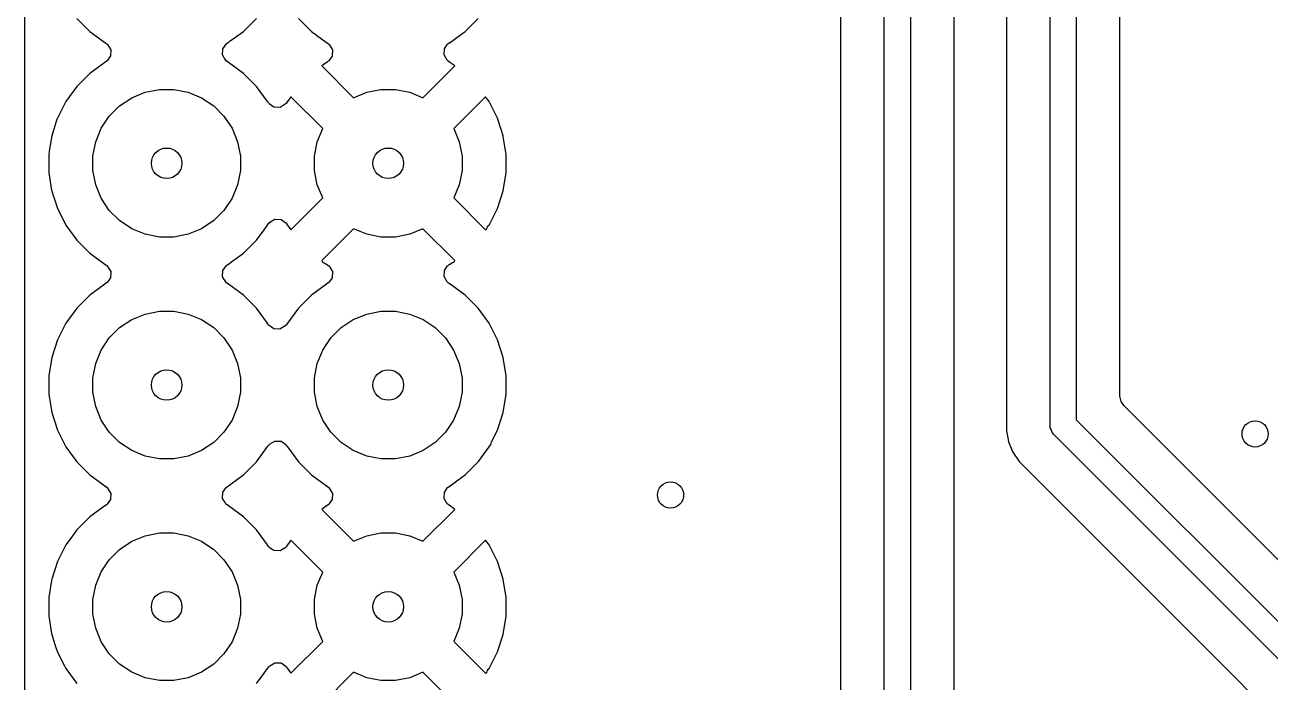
# Model space of a CAD drawing. Header units: inches. Extents: x -1.73 to 1.75, y 0.02 to 4.69.
# Drawn here: x -1.386 to -0.824, y 2.833 to 3.129 of the extents above; entities that cross this region are included whole.
import ezdxf

# ---------------------------------------------------------------- set-up
doc = ezdxf.new("R2010")
doc.units = ezdxf.units.IN
doc.header["$MEASUREMENT"] = 0
doc.layers.add('BLACK', color=250, linetype='CONTINUOUS')

msp = doc.modelspace()

# ---------------------------------------------------------------- linework, layer by layer
at = {"layer": 'BLACK', "linetype": 'CONTINUOUS'}
for p, q in [((-1.38581, 2.44965), (-1.38581, 4.67944)), ((-0.92323, 2.94882), (-0.92323, 3.3322)), ((-0.91142, 3.33465), (-0.91142, 2.95127)), ((-0.89171, 2.96186), (-0.89171, 3.33717)), ((-0.94293, 3.3216), (-0.94293, 2.9463)), ((-0.99803, 2.81102), (-0.99803, 3.2143)), ((-0.98622, 3.2143), (-0.98622, 2.81347)), ((-1.01774, 3.20387), (-1.01774, 2.81025)), ((-0.96652, 2.82407), (-0.96652, 3.20383)), ((-1.36241, 3.13229), (-1.35649, 3.12637)), ((-1.28718, 3.12641), (-1.28133, 3.13226)), ((-1.26241, 3.13229), (-1.25649, 3.12637)), ((-1.18718, 3.12641), (-1.18133, 3.13226)), ((-1.35649, 3.12637), (-1.34972, 3.12145)), ((-1.29312, 3.12208), (-1.28721, 3.12637)), ((-1.28721, 3.12638), (-1.28718, 3.12641)), ((-1.28721, 3.12637), (-1.28721, 3.12638)), ((-1.28721, 3.12637), (-1.28721, 3.12637)), ((-1.25649, 3.12637), (-1.24969, 3.12143)), ((-1.19087, 3.12372), (-1.18721, 3.12637)), ((-1.18721, 3.12638), (-1.18718, 3.12641)), ((-1.18721, 3.12637), (-1.18721, 3.12638)), ((-1.18721, 3.12637), (-1.18721, 3.12637)), ((-1.34972, 3.12145), (-1.34972, 3.12145)), ((-1.34972, 3.12145), (-1.3497, 3.12144)), ((-1.3497, 3.12144), (-1.34964, 3.1214)), ((-1.34964, 3.1214), (-1.34956, 3.12134)), ((-1.34956, 3.12134), (-1.34956, 3.12134)), ((-1.34956, 3.12134), (-1.3489, 3.12083)), ((-1.3489, 3.12083), (-1.34849, 3.12045)), ((-1.34849, 3.12045), (-1.3471, 3.11807)), ((-1.2966, 3.11579), (-1.29648, 3.11854)), ((-1.29648, 3.11854), (-1.29505, 3.12065)), ((-1.29505, 3.12065), (-1.29477, 3.12089)), ((-1.29477, 3.12089), (-1.29413, 3.12137)), ((-1.29413, 3.12137), (-1.29398, 3.12145)), ((-1.29398, 3.12145), (-1.29312, 3.12208)), ((-1.29398, 3.12145), (-1.29398, 3.12145)), ((-1.24969, 3.12143), (-1.24963, 3.1214)), ((-1.24963, 3.1214), (-1.2496, 3.12137)), ((-1.2496, 3.12137), (-1.2496, 3.12137)), ((-1.2496, 3.12137), (-1.24955, 3.12134)), ((-1.24955, 3.12134), (-1.24956, 3.12133)), ((-1.24956, 3.12133), (-1.24887, 3.12081)), ((-1.24887, 3.12081), (-1.24847, 3.12044)), ((-1.24847, 3.12044), (-1.24708, 3.11806)), ((-1.19662, 3.11578), (-1.1965, 3.11852)), ((-1.1965, 3.11852), (-1.19508, 3.12064)), ((-1.19508, 3.12064), (-1.1948, 3.12088)), ((-1.1948, 3.12088), (-1.19413, 3.12133)), ((-1.19415, 3.12135), (-1.19398, 3.12145)), ((-1.19413, 3.12133), (-1.19415, 3.12135)), ((-1.19398, 3.12145), (-1.19087, 3.12372)), ((-1.19398, 3.12145), (-1.19398, 3.12145)), ((-1.19398, 3.12145), (-1.19398, 3.12145)), ((-1.34893, 3.11296), (-1.34957, 3.11249)), ((-1.34865, 3.11321), (-1.34893, 3.11296)), ((-1.34722, 3.11532), (-1.34865, 3.11321)), ((-1.3471, 3.11807), (-1.34722, 3.11532)), ((-1.29586, 3.11453), (-1.2966, 3.11579)), ((-1.29585, 3.11445), (-1.29586, 3.11453)), ((-1.29576, 3.11436), (-1.29585, 3.11445)), ((-1.29521, 3.11341), (-1.29576, 3.11436)), ((-1.2948, 3.11303), (-1.29521, 3.11341)), ((-1.29414, 3.11257), (-1.2948, 3.11303)), ((-1.24891, 3.11295), (-1.24964, 3.11242)), ((-1.24862, 3.1132), (-1.24891, 3.11295)), ((-1.2472, 3.11531), (-1.24862, 3.1132)), ((-1.24708, 3.11806), (-1.2472, 3.11531)), ((-1.19523, 3.1134), (-1.19662, 3.11578)), ((-1.19486, 3.11305), (-1.19523, 3.1134)), ((-1.19372, 3.11225), (-1.19486, 3.11305)), ((-1.35649, 3.10748), (-1.36241, 3.10157)), ((-1.34972, 3.1124), (-1.35649, 3.10748)), ((-1.34957, 3.11249), (-1.34972, 3.1124)), ((-1.29412, 3.11254), (-1.29414, 3.11257)), ((-1.29414, 3.11252), (-1.29412, 3.11254)), ((-1.29401, 3.11242), (-1.29414, 3.11252)), ((-1.294, 3.11242), (-1.29401, 3.11242)), ((-1.29398, 3.1124), (-1.294, 3.11242)), ((-1.28721, 3.10748), (-1.29398, 3.1124)), ((-1.29398, 3.1124), (-1.29398, 3.1124)), ((-1.29398, 3.1124), (-1.29398, 3.1124)), ((-1.29398, 3.1124), (-1.29398, 3.1124)), ((-1.28129, 3.10157), (-1.28721, 3.10748)), ((-1.24971, 3.11239), (-1.25184, 3.11084)), ((-1.25184, 3.11084), (-1.25184, 3.11084)), ((-1.25184, 3.11084), (-1.2375, 3.0965)), ((-1.24964, 3.11242), (-1.24971, 3.11239)), ((-1.2062, 3.0965), (-1.19186, 3.11084)), ((-1.19343, 3.1121), (-1.19372, 3.11225)), ((-1.19321, 3.11182), (-1.19343, 3.1121)), ((-1.19186, 3.11084), (-1.19321, 3.11182)), ((-1.19186, 3.11084), (-1.19186, 3.11084)), ((-1.36241, 3.10157), (-1.36732, 3.0948)), ((-1.27637, 3.09479), (-1.28129, 3.10157)), ((-1.34308, 3.0928), (-1.33763, 3.09644)), ((-1.33763, 3.09644), (-1.33156, 3.09895)), ((-1.33156, 3.09895), (-1.32513, 3.10023)), ((-1.32513, 3.10023), (-1.31857, 3.10023)), ((-1.31857, 3.10023), (-1.31214, 3.09895)), ((-1.31214, 3.09895), (-1.30608, 3.09644)), ((-1.30608, 3.09644), (-1.30062, 3.0928)), ((-1.26576, 3.09692), (-1.26731, 3.09479)), ((-1.25142, 3.08258), (-1.26576, 3.09692)), ((-1.26576, 3.09692), (-1.26576, 3.09692)), ((-1.2375, 3.0965), (-1.23156, 3.09895)), ((-1.23156, 3.09895), (-1.22513, 3.10023)), ((-1.22513, 3.10023), (-1.21857, 3.10023)), ((-1.21857, 3.10023), (-1.21214, 3.09895)), ((-1.21214, 3.09895), (-1.2062, 3.0965)), ((-1.17794, 3.09692), (-1.19228, 3.08258)), ((-1.17639, 3.09479), (-1.17794, 3.09692)), ((-1.17794, 3.09692), (-1.17794, 3.09692)), ((-1.17794, 3.09692), (-1.17794, 3.09692)), ((-1.36732, 3.0948), (-1.37113, 3.08734)), ((-1.34772, 3.08816), (-1.34308, 3.0928)), ((-1.30062, 3.0928), (-1.29598, 3.08816)), ((-1.27636, 3.09476), (-1.27637, 3.09479)), ((-1.27628, 3.09464), (-1.27636, 3.09476)), ((-1.2758, 3.09398), (-1.27628, 3.09464)), ((-1.27556, 3.0937), (-1.2758, 3.09398)), ((-1.27345, 3.09228), (-1.27556, 3.0937)), ((-1.2707, 3.09216), (-1.27345, 3.09228)), ((-1.26832, 3.09355), (-1.2707, 3.09216)), ((-1.26794, 3.09395), (-1.26832, 3.09355)), ((-1.2674, 3.09467), (-1.26794, 3.09395)), ((-1.26739, 3.09467), (-1.2674, 3.09467)), ((-1.26731, 3.09479), (-1.26739, 3.09467)), ((-1.17259, 3.08733), (-1.17639, 3.09479)), ((-1.37163, 3.08578), (-1.37371, 3.07938)), ((-1.37119, 3.08715), (-1.37163, 3.08578)), ((-1.37163, 3.08578), (-1.37163, 3.08578)), ((-1.37114, 3.0873), (-1.37119, 3.08715)), ((-1.37113, 3.08734), (-1.37114, 3.0873)), ((-1.35136, 3.0827), (-1.34772, 3.08816)), ((-1.29598, 3.08816), (-1.29234, 3.0827)), ((-1.17108, 3.08268), (-1.17259, 3.08733)), ((-1.37371, 3.07938), (-1.37464, 3.07348)), ((-1.35387, 3.07664), (-1.35136, 3.0827)), ((-1.29234, 3.0827), (-1.28983, 3.07664)), ((-1.25387, 3.07664), (-1.25142, 3.08258)), ((-1.19228, 3.08258), (-1.18983, 3.07664)), ((-1.17001, 3.07938), (-1.17108, 3.08268)), ((-1.16995, 3.079), (-1.17001, 3.07938)), ((-1.37464, 3.07348), (-1.37502, 3.07111)), ((-1.37464, 3.07348), (-1.37464, 3.07348)), ((-1.35515, 3.07021), (-1.35387, 3.07664)), ((-1.28983, 3.07664), (-1.28855, 3.07021)), ((-1.25515, 3.07021), (-1.25387, 3.07664)), ((-1.18983, 3.07664), (-1.18855, 3.07021)), ((-1.16924, 3.07453), (-1.16995, 3.079)), ((-1.16995, 3.079), (-1.16995, 3.079)), ((-1.16995, 3.079), (-1.16995, 3.079)), ((-1.1687, 3.07111), (-1.16924, 3.07453)), ((-1.37502, 3.07111), (-1.37502, 3.06274)), ((-1.35515, 3.06365), (-1.35515, 3.07021)), ((-1.28855, 3.07021), (-1.28855, 3.06365)), ((-1.25515, 3.06365), (-1.25515, 3.07021)), ((-1.18855, 3.07021), (-1.18855, 3.06365)), ((-1.1687, 3.06275), (-1.1687, 3.07111)), ((-1.37502, 3.06274), (-1.375, 3.06262)), ((-1.375, 3.06262), (-1.37377, 3.05484)), ((-1.35387, 3.05721), (-1.35515, 3.06365)), ((-1.28855, 3.06365), (-1.28983, 3.05721)), ((-1.25387, 3.05721), (-1.25515, 3.06365)), ((-1.18855, 3.06365), (-1.18983, 3.05721)), ((-1.17001, 3.05448), (-1.1687, 3.06275)), ((-1.35136, 3.05115), (-1.35387, 3.05721)), ((-1.28983, 3.05721), (-1.29234, 3.05115)), ((-1.25142, 3.05128), (-1.25387, 3.05721)), ((-1.18983, 3.05721), (-1.19228, 3.05128)), ((-1.37377, 3.05484), (-1.37371, 3.05448)), ((-1.37371, 3.05448), (-1.37371, 3.05448)), ((-1.37371, 3.05448), (-1.37303, 3.05237)), ((-1.37303, 3.05237), (-1.37264, 3.05118)), ((-1.37264, 3.05118), (-1.37112, 3.04652)), ((-1.34772, 3.0457), (-1.35136, 3.05115)), ((-1.29234, 3.05115), (-1.29598, 3.0457)), ((-1.26576, 3.03694), (-1.25142, 3.05128)), ((-1.19228, 3.05128), (-1.17794, 3.03694)), ((-1.17259, 3.04653), (-1.17001, 3.05448)), ((-1.17001, 3.05448), (-1.17001, 3.05448)), ((-1.37112, 3.04652), (-1.36796, 3.04031)), ((-1.34308, 3.04106), (-1.34772, 3.0457)), ((-1.29598, 3.0457), (-1.30062, 3.04106)), ((-1.17639, 3.03907), (-1.17259, 3.04653)), ((-1.36796, 3.04031), (-1.36732, 3.03906)), ((-1.33763, 3.03742), (-1.34308, 3.04106)), ((-1.30062, 3.04106), (-1.30608, 3.03742)), ((-1.27635, 3.03911), (-1.27573, 3.03991)), ((-1.27573, 3.03991), (-1.27566, 3.03998)), ((-1.27566, 3.03998), (-1.27536, 3.04031)), ((-1.27536, 3.04031), (-1.27298, 3.0417)), ((-1.27298, 3.0417), (-1.27023, 3.04158)), ((-1.27023, 3.04158), (-1.26812, 3.04015)), ((-1.26812, 3.04015), (-1.26788, 3.03988)), ((-1.26788, 3.03988), (-1.26741, 3.03923)), ((-1.36732, 3.03906), (-1.36241, 3.03229)), ((-1.33156, 3.03491), (-1.33763, 3.03742)), ((-1.32513, 3.03363), (-1.33156, 3.03491)), ((-1.31214, 3.03491), (-1.31857, 3.03363)), ((-1.30608, 3.03742), (-1.31214, 3.03491)), ((-1.28129, 3.03229), (-1.27792, 3.03694)), ((-1.27792, 3.03694), (-1.27638, 3.03906)), ((-1.27792, 3.03694), (-1.27792, 3.03694)), ((-1.27792, 3.03694), (-1.27792, 3.03694)), ((-1.27638, 3.03906), (-1.27635, 3.03911)), ((-1.27638, 3.03906), (-1.27638, 3.03906)), ((-1.26741, 3.03923), (-1.26731, 3.03907)), ((-1.26731, 3.03907), (-1.26576, 3.03694)), ((-1.26576, 3.03694), (-1.26576, 3.03694)), ((-1.2375, 3.03736), (-1.25184, 3.02302)), ((-1.23156, 3.03491), (-1.2375, 3.03736)), ((-1.22513, 3.03363), (-1.23156, 3.03491)), ((-1.21214, 3.03491), (-1.21857, 3.03363)), ((-1.2062, 3.03736), (-1.21214, 3.03491)), ((-1.19186, 3.02302), (-1.2062, 3.03736)), ((-1.17794, 3.03694), (-1.17741, 3.03716)), ((-1.17794, 3.03694), (-1.17794, 3.03694)), ((-1.17794, 3.03694), (-1.17794, 3.03694)), ((-1.17794, 3.03694), (-1.17794, 3.03694)), ((-1.17741, 3.03716), (-1.17717, 3.03799)), ((-1.17717, 3.03799), (-1.17701, 3.03822)), ((-1.17701, 3.03822), (-1.1764, 3.03906)), ((-1.1764, 3.03906), (-1.17639, 3.03907)), ((-1.36241, 3.03229), (-1.35649, 3.02637)), ((-1.31857, 3.03363), (-1.32513, 3.03363)), ((-1.28718, 3.02641), (-1.28133, 3.03226)), ((-1.28133, 3.03226), (-1.2813, 3.03229)), ((-1.2813, 3.03229), (-1.28129, 3.03229)), ((-1.21857, 3.03363), (-1.22513, 3.03363)), ((-1.35649, 3.02637), (-1.34972, 3.02145)), ((-1.29398, 3.02145), (-1.29183, 3.02302)), ((-1.29183, 3.02302), (-1.29094, 3.02367)), ((-1.29183, 3.02302), (-1.29183, 3.02302)), ((-1.29094, 3.02367), (-1.28721, 3.02637)), ((-1.28721, 3.02638), (-1.28718, 3.02641)), ((-1.28721, 3.02637), (-1.28721, 3.02638)), ((-1.28721, 3.02637), (-1.28721, 3.02637)), ((-1.28721, 3.02637), (-1.28721, 3.02637)), ((-1.28721, 3.02637), (-1.28721, 3.02637)), ((-1.25184, 3.02302), (-1.25184, 3.02302)), ((-1.25184, 3.02302), (-1.25184, 3.02302)), ((-1.25184, 3.02302), (-1.25152, 3.0224)), ((-1.19209, 3.02246), (-1.19186, 3.02302)), ((-1.34972, 3.02145), (-1.34972, 3.02145)), ((-1.34972, 3.02145), (-1.3497, 3.02144)), ((-1.3497, 3.02144), (-1.34964, 3.0214)), ((-1.34964, 3.0214), (-1.34956, 3.02134)), ((-1.34956, 3.02134), (-1.34956, 3.02134)), ((-1.34956, 3.02134), (-1.3489, 3.02083)), ((-1.3489, 3.02083), (-1.34849, 3.02045)), ((-1.34849, 3.02045), (-1.3471, 3.01807)), ((-1.3471, 3.01807), (-1.34722, 3.01532)), ((-1.2966, 3.01579), (-1.29648, 3.01853)), ((-1.29648, 3.01853), (-1.29505, 3.02065)), ((-1.29505, 3.02065), (-1.29477, 3.02089)), ((-1.29477, 3.02089), (-1.29413, 3.02137)), ((-1.29413, 3.02137), (-1.29398, 3.02145)), ((-1.29398, 3.02145), (-1.29398, 3.02145)), ((-1.25152, 3.0224), (-1.24998, 3.02161)), ((-1.24998, 3.02161), (-1.24884, 3.02081)), ((-1.24884, 3.02081), (-1.24847, 3.02046)), ((-1.24847, 3.02046), (-1.24708, 3.01808)), ((-1.24708, 3.01808), (-1.2472, 3.01533)), ((-1.19662, 3.0158), (-1.1965, 3.01855)), ((-1.1965, 3.01855), (-1.19508, 3.02066)), ((-1.19508, 3.02066), (-1.1948, 3.0209)), ((-1.1948, 3.0209), (-1.19415, 3.02137)), ((-1.19415, 3.02137), (-1.19399, 3.02147)), ((-1.19399, 3.02147), (-1.19314, 3.02209)), ((-1.19399, 3.02147), (-1.19399, 3.02147)), ((-1.19314, 3.02209), (-1.19209, 3.02246)), ((-1.34972, 3.0124), (-1.35649, 3.00748)), ((-1.34957, 3.01249), (-1.34972, 3.0124)), ((-1.34893, 3.01296), (-1.34957, 3.01249)), ((-1.34865, 3.01321), (-1.34893, 3.01296)), ((-1.34722, 3.01532), (-1.34865, 3.01321)), ((-1.29586, 3.01453), (-1.2966, 3.01579)), ((-1.29585, 3.01446), (-1.29586, 3.01453)), ((-1.29577, 3.01436), (-1.29585, 3.01446)), ((-1.29521, 3.01341), (-1.29577, 3.01436)), ((-1.2948, 3.01303), (-1.29521, 3.01341)), ((-1.29414, 3.01257), (-1.2948, 3.01303)), ((-1.29412, 3.01254), (-1.29414, 3.01257)), ((-1.29414, 3.01252), (-1.29412, 3.01254)), ((-1.29401, 3.01242), (-1.29414, 3.01252)), ((-1.29398, 3.0124), (-1.29401, 3.01242)), ((-1.29401, 3.01242), (-1.29401, 3.01242)), ((-1.28721, 3.00748), (-1.29398, 3.0124)), ((-1.24972, 3.0124), (-1.25649, 3.00748)), ((-1.24955, 3.0125), (-1.24972, 3.0124)), ((-1.2489, 3.01298), (-1.24957, 3.01253)), ((-1.24957, 3.01253), (-1.24955, 3.0125)), ((-1.24862, 3.01322), (-1.2489, 3.01298)), ((-1.2472, 3.01533), (-1.24862, 3.01322)), ((-1.19523, 3.01342), (-1.19662, 3.0158)), ((-1.19483, 3.01305), (-1.19523, 3.01342)), ((-1.19403, 3.01243), (-1.19483, 3.01305)), ((-1.19398, 3.0124), (-1.19403, 3.01243)), ((-1.18721, 3.00748), (-1.19398, 3.0124)), ((-1.19398, 3.0124), (-1.19398, 3.0124)), ((-1.35649, 3.00748), (-1.36241, 3.00157)), ((-1.28129, 3.00157), (-1.28721, 3.00748)), ((-1.28721, 3.00748), (-1.28721, 3.00748)), ((-1.25649, 3.00748), (-1.26241, 3.00157)), ((-1.18129, 3.00157), (-1.18721, 3.00748)), ((-1.18721, 3.00748), (-1.18721, 3.00748)), ((-1.36241, 3.00157), (-1.36732, 2.9948)), ((-1.27638, 2.9948), (-1.28129, 3.00157)), ((-1.26241, 3.00157), (-1.26732, 2.9948)), ((-1.26241, 3.00157), (-1.26241, 3.00157)), ((-1.17638, 2.9948), (-1.18129, 3.00157)), ((-1.36732, 2.9948), (-1.37112, 2.98734)), ((-1.34308, 2.9928), (-1.33763, 2.99644)), ((-1.33763, 2.99644), (-1.33156, 2.99895)), ((-1.33156, 2.99895), (-1.32513, 3.00023)), ((-1.32513, 3.00023), (-1.31857, 3.00023)), ((-1.31857, 3.00023), (-1.31214, 2.99895)), ((-1.31214, 2.99895), (-1.30608, 2.99644)), ((-1.30608, 2.99644), (-1.30062, 2.9928)), ((-1.27629, 2.99465), (-1.27638, 2.9948)), ((-1.27638, 2.9948), (-1.27638, 2.9948)), ((-1.27638, 2.9948), (-1.27638, 2.9948)), ((-1.26734, 2.99478), (-1.26738, 2.99472)), ((-1.26733, 2.9948), (-1.26734, 2.99478)), ((-1.26732, 2.9948), (-1.26733, 2.9948)), ((-1.26732, 2.9948), (-1.26732, 2.9948)), ((-1.24308, 2.9928), (-1.23763, 2.99644)), ((-1.23763, 2.99644), (-1.23156, 2.99895)), ((-1.23156, 2.99895), (-1.22513, 3.00023)), ((-1.22513, 3.00023), (-1.21857, 3.00023)), ((-1.21857, 3.00023), (-1.21214, 2.99895)), ((-1.21214, 2.99895), (-1.20608, 2.99644)), ((-1.20608, 2.99644), (-1.20062, 2.9928)), ((-1.17637, 2.99478), (-1.17638, 2.9948)), ((-1.17258, 2.98734), (-1.17637, 2.99478)), ((-1.34772, 2.98816), (-1.34308, 2.9928)), ((-1.30062, 2.9928), (-1.29598, 2.98816)), ((-1.27582, 2.99401), (-1.27629, 2.99465)), ((-1.27557, 2.99373), (-1.27582, 2.99401)), ((-1.27346, 2.9923), (-1.27557, 2.99373)), ((-1.27071, 2.99218), (-1.27346, 2.9923)), ((-1.26833, 2.99357), (-1.27071, 2.99218)), ((-1.26795, 2.99397), (-1.26833, 2.99357)), ((-1.26744, 2.99464), (-1.26795, 2.99397)), ((-1.26738, 2.99472), (-1.26744, 2.99464)), ((-1.26744, 2.99464), (-1.26744, 2.99464)), ((-1.24772, 2.98816), (-1.24308, 2.9928)), ((-1.20062, 2.9928), (-1.19598, 2.98816)), ((-1.37112, 2.98734), (-1.37371, 2.97938)), ((-1.35136, 2.9827), (-1.34772, 2.98816)), ((-1.29598, 2.98816), (-1.29234, 2.9827)), ((-1.25136, 2.9827), (-1.24772, 2.98816)), ((-1.19598, 2.98816), (-1.19234, 2.9827)), ((-1.16999, 2.97938), (-1.17258, 2.98734)), ((-1.37371, 2.97938), (-1.37502, 2.97111)), ((-1.35387, 2.97664), (-1.35136, 2.9827)), ((-1.29234, 2.9827), (-1.28983, 2.97664)), ((-1.25387, 2.97664), (-1.25136, 2.9827)), ((-1.19234, 2.9827), (-1.18983, 2.97664)), ((-1.16868, 2.97111), (-1.16999, 2.97938)), ((-1.35515, 2.97021), (-1.35387, 2.97664)), ((-1.28983, 2.97664), (-1.28855, 2.97021)), ((-1.25515, 2.97021), (-1.25387, 2.97664)), ((-1.18983, 2.97664), (-1.18855, 2.97021)), ((-1.37502, 2.97111), (-1.37502, 2.96274)), ((-1.35515, 2.96365), (-1.35515, 2.97021)), ((-1.28855, 2.97021), (-1.28855, 2.96365)), ((-1.25515, 2.96365), (-1.25515, 2.97021)), ((-1.18855, 2.97021), (-1.18855, 2.96365)), ((-1.16868, 2.96274), (-1.16868, 2.97111)), ((-1.37502, 2.96274), (-1.37371, 2.95448)), ((-1.35387, 2.95721), (-1.35515, 2.96365)), ((-1.28855, 2.96365), (-1.28983, 2.95721)), ((-1.25387, 2.95721), (-1.25515, 2.96365)), ((-1.18855, 2.96365), (-1.18983, 2.95721)), ((-1.16999, 2.95448), (-1.16868, 2.96274)), ((-0.89112, 2.95952), (-0.89171, 2.96186)), ((-1.35136, 2.95115), (-1.35387, 2.95721)), ((-1.28983, 2.95721), (-1.29234, 2.95115)), ((-1.25136, 2.95115), (-1.25387, 2.95721)), ((-1.18983, 2.95721), (-1.19234, 2.95115)), ((-0.89062, 2.95861), (-0.89112, 2.95952)), ((-0.88979, 2.9575), (-0.89062, 2.95861)), ((-0.81107, 2.87879), (-0.88979, 2.9575)), ((-1.37371, 2.95448), (-1.37112, 2.94652)), ((-1.34772, 2.9457), (-1.35136, 2.95115)), ((-1.29234, 2.95115), (-1.29598, 2.9457)), ((-1.24772, 2.9457), (-1.25136, 2.95115)), ((-1.19234, 2.95115), (-1.19598, 2.9457)), ((-1.17258, 2.94652), (-1.16999, 2.95448)), ((-0.91142, 2.95127), (-0.74165, 2.7815)), ((-1.37112, 2.94652), (-1.3675, 2.93941)), ((-1.34308, 2.94106), (-1.34772, 2.9457)), ((-1.29598, 2.9457), (-1.30062, 2.94106)), ((-1.24308, 2.94106), (-1.24772, 2.9457)), ((-1.19598, 2.9457), (-1.20062, 2.94106)), ((-1.17525, 2.94128), (-1.17258, 2.94652)), ((-0.94293, 2.9463), (-0.94215, 2.94237)), ((-0.92311, 2.94767), (-0.92323, 2.94882)), ((-0.92278, 2.94686), (-0.92311, 2.94767)), ((-0.92223, 2.94554), (-0.92278, 2.94686)), ((-0.9215, 2.94464), (-0.92223, 2.94554)), ((-0.74827, 2.77141), (-0.9215, 2.94464)), ((-1.3675, 2.93941), (-1.36732, 2.93906)), ((-1.36732, 2.93906), (-1.36241, 2.93229)), ((-1.33763, 2.93742), (-1.34308, 2.94106)), ((-1.30062, 2.94106), (-1.30608, 2.93742)), ((-1.28129, 2.93229), (-1.2766, 2.93875)), ((-1.2766, 2.93875), (-1.27615, 2.93937)), ((-1.2766, 2.93875), (-1.2766, 2.93875)), ((-1.27615, 2.93937), (-1.27606, 2.9395)), ((-1.27606, 2.9395), (-1.27566, 2.93998)), ((-1.27566, 2.93998), (-1.27537, 2.94029)), ((-1.27537, 2.94029), (-1.27299, 2.94167)), ((-1.27299, 2.94167), (-1.27024, 2.94156)), ((-1.27024, 2.94156), (-1.26813, 2.94013)), ((-1.26813, 2.94013), (-1.26789, 2.93985)), ((-1.26789, 2.93985), (-1.26785, 2.93978)), ((-1.26785, 2.93978), (-1.26741, 2.9392)), ((-1.26741, 2.9392), (-1.26732, 2.93906)), ((-1.26732, 2.93906), (-1.26732, 2.93906)), ((-1.26732, 2.93906), (-1.26241, 2.93229)), ((-1.23763, 2.93742), (-1.24308, 2.94106)), ((-1.20062, 2.94106), (-1.20608, 2.93742)), ((-1.18115, 2.93249), (-1.17638, 2.93906)), ((-1.17638, 2.93906), (-1.17557, 2.94017)), ((-1.17638, 2.93906), (-1.17638, 2.93906)), ((-1.17638, 2.93906), (-1.17638, 2.93906)), ((-1.17638, 2.93906), (-1.17638, 2.93906)), ((-1.17557, 2.94017), (-1.17525, 2.94128)), ((-0.94215, 2.94237), (-0.94215, 2.94237)), ((-0.94215, 2.94237), (-0.94195, 2.94135)), ((-0.94195, 2.94135), (-0.94195, 2.94135)), ((-0.94195, 2.94135), (-0.94002, 2.93669)), ((-1.33156, 2.93491), (-1.33763, 2.93742)), ((-1.32513, 2.93363), (-1.33156, 2.93491)), ((-1.31857, 2.93363), (-1.32513, 2.93363)), ((-1.31214, 2.93491), (-1.31857, 2.93363)), ((-1.30608, 2.93742), (-1.31214, 2.93491)), ((-1.23156, 2.93491), (-1.23763, 2.93742)), ((-1.22513, 2.93363), (-1.23156, 2.93491)), ((-1.21857, 2.93363), (-1.22513, 2.93363)), ((-1.21214, 2.93491), (-1.21857, 2.93363)), ((-1.20608, 2.93742), (-1.21214, 2.93491)), ((-0.94002, 2.93669), (-0.94002, 2.93669)), ((-0.94002, 2.93669), (-0.94002, 2.93669)), ((-0.94002, 2.93669), (-0.93722, 2.93249)), ((-1.36241, 2.93229), (-1.35649, 2.92637)), ((-1.28718, 2.92641), (-1.28133, 2.93226)), ((-1.28133, 2.93226), (-1.2813, 2.93229)), ((-1.2813, 2.93229), (-1.28129, 2.93229)), ((-1.26241, 2.93229), (-1.26241, 2.93229)), ((-1.26241, 2.93229), (-1.25649, 2.92637)), ((-1.18718, 2.92641), (-1.18133, 2.93226)), ((-1.18133, 2.93226), (-1.1813, 2.93229)), ((-1.1813, 2.93229), (-1.18129, 2.93229)), ((-1.18129, 2.93229), (-1.18115, 2.93249)), ((-0.93722, 2.93249), (-0.93722, 2.93249)), ((-0.93722, 2.93249), (-0.84681, 2.84209)), ((-1.35649, 2.92637), (-1.34972, 2.92145)), ((-1.29398, 2.92145), (-1.29312, 2.92208)), ((-1.29312, 2.92208), (-1.28721, 2.92637)), ((-1.28721, 2.92638), (-1.28718, 2.92641)), ((-1.28721, 2.92637), (-1.28721, 2.92638)), ((-1.28721, 2.92637), (-1.28721, 2.92637)), ((-1.25649, 2.92637), (-1.24969, 2.92143)), ((-1.19398, 2.92145), (-1.19087, 2.92372)), ((-1.19087, 2.92372), (-1.18721, 2.92637)), ((-1.18721, 2.92638), (-1.18718, 2.92641)), ((-1.18721, 2.92637), (-1.18721, 2.92638)), ((-1.18721, 2.92637), (-1.18721, 2.92637)), ((-1.34972, 2.92145), (-1.34972, 2.92145)), ((-1.34972, 2.92145), (-1.3497, 2.92144)), ((-1.3497, 2.92144), (-1.34964, 2.9214)), ((-1.34964, 2.9214), (-1.34956, 2.92134)), ((-1.34956, 2.92134), (-1.34956, 2.92134)), ((-1.34956, 2.92134), (-1.3489, 2.92083)), ((-1.3489, 2.92083), (-1.34849, 2.92045)), ((-1.34849, 2.92045), (-1.3471, 2.91807)), ((-1.3471, 2.91807), (-1.34722, 2.91532)), ((-1.2966, 2.91579), (-1.29648, 2.91854)), ((-1.29648, 2.91854), (-1.29505, 2.92065)), ((-1.29505, 2.92065), (-1.29477, 2.92089)), ((-1.29477, 2.92089), (-1.29413, 2.92137)), ((-1.29413, 2.92137), (-1.29398, 2.92145)), ((-1.29398, 2.92145), (-1.29398, 2.92145)), ((-1.24969, 2.92143), (-1.24963, 2.9214)), ((-1.24963, 2.9214), (-1.2496, 2.92137)), ((-1.2496, 2.92137), (-1.2496, 2.92137)), ((-1.2496, 2.92137), (-1.24955, 2.92134)), ((-1.24955, 2.92134), (-1.24956, 2.92133)), ((-1.24956, 2.92133), (-1.24887, 2.92081)), ((-1.24887, 2.92081), (-1.24847, 2.92044)), ((-1.24847, 2.92044), (-1.24708, 2.91806)), ((-1.24708, 2.91806), (-1.2472, 2.91531)), ((-1.19662, 2.91578), (-1.1965, 2.91852)), ((-1.1965, 2.91852), (-1.19508, 2.92064)), ((-1.19508, 2.92064), (-1.1948, 2.92088)), ((-1.1948, 2.92088), (-1.19413, 2.92133)), ((-1.19415, 2.92135), (-1.19398, 2.92145)), ((-1.19413, 2.92133), (-1.19415, 2.92135)), ((-1.19398, 2.92145), (-1.19398, 2.92145)), ((-1.19398, 2.92145), (-1.19398, 2.92145)), ((-1.34972, 2.9124), (-1.35649, 2.90748)), ((-1.34957, 2.91249), (-1.34972, 2.9124)), ((-1.34893, 2.91296), (-1.34957, 2.91249)), ((-1.34865, 2.91321), (-1.34893, 2.91296)), ((-1.34722, 2.91532), (-1.34865, 2.91321)), ((-1.29586, 2.91453), (-1.2966, 2.91579)), ((-1.29585, 2.91445), (-1.29586, 2.91453)), ((-1.29576, 2.91436), (-1.29585, 2.91445)), ((-1.29521, 2.91341), (-1.29576, 2.91436)), ((-1.2948, 2.91303), (-1.29521, 2.91341)), ((-1.29414, 2.91257), (-1.2948, 2.91303)), ((-1.29412, 2.91254), (-1.29414, 2.91257)), ((-1.29414, 2.91252), (-1.29412, 2.91254)), ((-1.29401, 2.91242), (-1.29414, 2.91252)), ((-1.294, 2.91242), (-1.29401, 2.91242)), ((-1.29398, 2.9124), (-1.294, 2.91242)), ((-1.28721, 2.90748), (-1.29398, 2.9124)), ((-1.29398, 2.9124), (-1.29398, 2.9124)), ((-1.29398, 2.9124), (-1.29398, 2.9124)), ((-1.29398, 2.9124), (-1.29398, 2.9124)), ((-1.24971, 2.91239), (-1.25184, 2.91084)), ((-1.25184, 2.91084), (-1.25184, 2.91084)), ((-1.25184, 2.91084), (-1.2375, 2.8965)), ((-1.24964, 2.91242), (-1.24971, 2.91239)), ((-1.24891, 2.91295), (-1.24964, 2.91242)), ((-1.24862, 2.9132), (-1.24891, 2.91295)), ((-1.2472, 2.91531), (-1.24862, 2.9132)), ((-1.2062, 2.8965), (-1.19186, 2.91084)), ((-1.19523, 2.9134), (-1.19662, 2.91578)), ((-1.19486, 2.91305), (-1.19523, 2.9134)), ((-1.19372, 2.91225), (-1.19486, 2.91305)), ((-1.19343, 2.9121), (-1.19372, 2.91225)), ((-1.19321, 2.91182), (-1.19343, 2.9121)), ((-1.19186, 2.91084), (-1.19321, 2.91182)), ((-1.19186, 2.91084), (-1.19186, 2.91084)), ((-1.35649, 2.90748), (-1.36241, 2.90157)), ((-1.28129, 2.90157), (-1.28721, 2.90748)), ((-1.36241, 2.90157), (-1.36586, 2.89682)), ((-1.36241, 2.90157), (-1.36241, 2.90157)), ((-1.33156, 2.89895), (-1.32513, 2.90023)), ((-1.32513, 2.90023), (-1.31857, 2.90023)), ((-1.31857, 2.90023), (-1.31214, 2.89895)), ((-1.27637, 2.89479), (-1.28129, 2.90157)), ((-1.23156, 2.89895), (-1.22513, 2.90023)), ((-1.22513, 2.90023), (-1.21857, 2.90023)), ((-1.21857, 2.90023), (-1.21214, 2.89895)), ((-1.36732, 2.8948), (-1.37112, 2.88734)), ((-1.36586, 2.89682), (-1.36732, 2.8948)), ((-1.34308, 2.8928), (-1.33763, 2.89644)), ((-1.33763, 2.89644), (-1.33156, 2.89895)), ((-1.31214, 2.89895), (-1.30608, 2.89644)), ((-1.30608, 2.89644), (-1.30062, 2.8928)), ((-1.27636, 2.89476), (-1.27637, 2.89479)), ((-1.27628, 2.89464), (-1.27636, 2.89476)), ((-1.2758, 2.89398), (-1.27628, 2.89464)), ((-1.27556, 2.8937), (-1.2758, 2.89398)), ((-1.27345, 2.89228), (-1.27556, 2.8937)), ((-1.26794, 2.89395), (-1.26832, 2.89355)), ((-1.2674, 2.89467), (-1.26794, 2.89395)), ((-1.26739, 2.89467), (-1.2674, 2.89467)), ((-1.26731, 2.89479), (-1.26739, 2.89467)), ((-1.26576, 2.89692), (-1.26731, 2.89479)), ((-1.25142, 2.88258), (-1.26576, 2.89692)), ((-1.26576, 2.89692), (-1.26576, 2.89692)), ((-1.2375, 2.8965), (-1.23156, 2.89895)), ((-1.21214, 2.89895), (-1.2062, 2.8965)), ((-1.17794, 2.89692), (-1.19228, 2.88258)), ((-1.17639, 2.89479), (-1.17794, 2.89692)), ((-1.17794, 2.89692), (-1.17794, 2.89692)), ((-1.17794, 2.89692), (-1.17794, 2.89692)), ((-1.17259, 2.88733), (-1.17639, 2.89479)), ((-1.35136, 2.8827), (-1.34772, 2.88816)), ((-1.34772, 2.88816), (-1.34308, 2.8928)), ((-1.30062, 2.8928), (-1.29598, 2.88816)), ((-1.29598, 2.88816), (-1.29234, 2.8827)), ((-1.2707, 2.89216), (-1.27345, 2.89228)), ((-1.26832, 2.89355), (-1.2707, 2.89216)), ((-1.37112, 2.88734), (-1.37371, 2.87938)), ((-1.35387, 2.87664), (-1.35136, 2.8827)), ((-1.29234, 2.8827), (-1.28983, 2.87664)), ((-1.25387, 2.87664), (-1.25142, 2.88258)), ((-1.19228, 2.88258), (-1.18983, 2.87664)), ((-1.17108, 2.88268), (-1.17259, 2.88733)), ((-1.17001, 2.87938), (-1.17108, 2.88268)), ((-1.3738, 2.87879), (-1.37502, 2.87111)), ((-1.37371, 2.87938), (-1.3738, 2.87879)), ((-1.37371, 2.87938), (-1.37371, 2.87938)), ((-1.16995, 2.879), (-1.17001, 2.87938)), ((-1.16929, 2.87484), (-1.16995, 2.879)), ((-1.16995, 2.879), (-1.16995, 2.879)), ((-1.16995, 2.879), (-1.16995, 2.879)), ((-1.37502, 2.87111), (-1.37502, 2.86274)), ((-1.35515, 2.87021), (-1.35387, 2.87664)), ((-1.28983, 2.87664), (-1.28855, 2.87021)), ((-1.25515, 2.87021), (-1.25387, 2.87664)), ((-1.18983, 2.87664), (-1.18855, 2.87021)), ((-1.1687, 2.87111), (-1.16929, 2.87484)), ((-1.1687, 2.86275), (-1.1687, 2.87111)), ((-1.35515, 2.86365), (-1.35515, 2.87021)), ((-1.28855, 2.87021), (-1.28855, 2.86365)), ((-1.25515, 2.86365), (-1.25515, 2.87021)), ((-1.18855, 2.87021), (-1.18855, 2.86365)), ((-1.37502, 2.86274), (-1.37487, 2.8618)), ((-1.37487, 2.8618), (-1.37487, 2.8618)), ((-1.37487, 2.8618), (-1.37377, 2.85484)), ((-1.35387, 2.85721), (-1.35515, 2.86365)), ((-1.28855, 2.86365), (-1.28983, 2.85721)), ((-1.25387, 2.85721), (-1.25515, 2.86365)), ((-1.18855, 2.86365), (-1.18983, 2.85721)), ((-1.17001, 2.85448), (-1.1687, 2.86275)), ((-1.37377, 2.85484), (-1.37371, 2.85448)), ((-1.37371, 2.85448), (-1.37371, 2.85448)), ((-1.37371, 2.85448), (-1.37371, 2.85448)), ((-1.37371, 2.85448), (-1.37354, 2.85396)), ((-1.35136, 2.85115), (-1.35387, 2.85721)), ((-1.28983, 2.85721), (-1.29234, 2.85115)), ((-1.25142, 2.85128), (-1.25387, 2.85721)), ((-1.18983, 2.85721), (-1.19228, 2.85128)), ((-1.17259, 2.84653), (-1.17001, 2.85448)), ((-1.17001, 2.85448), (-1.17001, 2.85448)), ((-1.37354, 2.85396), (-1.37238, 2.85037)), ((-1.37238, 2.85037), (-1.3718, 2.84861)), ((-1.34772, 2.8457), (-1.35136, 2.85115)), ((-1.29234, 2.85115), (-1.29598, 2.8457)), ((-1.26576, 2.83694), (-1.25142, 2.85128)), ((-1.19228, 2.85128), (-1.17794, 2.83694)), ((-1.3718, 2.84861), (-1.37112, 2.84652)), ((-1.37112, 2.84652), (-1.36796, 2.84031)), ((-1.34308, 2.84106), (-1.34772, 2.8457)), ((-1.29598, 2.8457), (-1.30062, 2.84106)), ((-1.17639, 2.83907), (-1.17259, 2.84653)), ((-1.36796, 2.84031), (-1.36732, 2.83906)), ((-1.36732, 2.83906), (-1.36241, 2.83229)), ((-1.33763, 2.83742), (-1.34308, 2.84106)), ((-1.33156, 2.83491), (-1.33763, 2.83742)), ((-1.30608, 2.83742), (-1.31214, 2.83491)), ((-1.30062, 2.84106), (-1.30608, 2.83742)), ((-1.27792, 2.83694), (-1.27638, 2.83906)), ((-1.27638, 2.83906), (-1.27635, 2.83911)), ((-1.27638, 2.83906), (-1.27638, 2.83906)), ((-1.27635, 2.83911), (-1.27573, 2.83991)), ((-1.27573, 2.83991), (-1.27566, 2.83998)), ((-1.27566, 2.83998), (-1.27536, 2.84031)), ((-1.27536, 2.84031), (-1.27298, 2.8417)), ((-1.27298, 2.8417), (-1.27023, 2.84158)), ((-1.27023, 2.84158), (-1.26812, 2.84015)), ((-1.26812, 2.84015), (-1.26788, 2.83988)), ((-1.26788, 2.83988), (-1.26741, 2.83923)), ((-1.26741, 2.83923), (-1.26731, 2.83907)), ((-1.26731, 2.83907), (-1.26576, 2.83694)), ((-1.17741, 2.83716), (-1.17717, 2.83799)), ((-1.17717, 2.83799), (-1.17701, 2.83822)), ((-1.17701, 2.83822), (-1.1764, 2.83906)), ((-1.1764, 2.83906), (-1.17639, 2.83907)), ((-0.84681, 2.84209), (-0.76042, 2.7557)), ((-1.32513, 2.83363), (-1.33156, 2.83491)), ((-1.31857, 2.83363), (-1.32513, 2.83363)), ((-1.31214, 2.83491), (-1.31857, 2.83363)), ((-1.28129, 2.83229), (-1.27792, 2.83694)), ((-1.27792, 2.83694), (-1.27792, 2.83694)), ((-1.27792, 2.83694), (-1.27792, 2.83694)), ((-1.26576, 2.83694), (-1.26576, 2.83694)), ((-1.2375, 2.83736), (-1.25184, 2.82302)), ((-1.23156, 2.83491), (-1.2375, 2.83736)), ((-1.22513, 2.83363), (-1.23156, 2.83491)), ((-1.21857, 2.83363), (-1.22513, 2.83363)), ((-1.21214, 2.83491), (-1.21857, 2.83363)), ((-1.2062, 2.83736), (-1.21214, 2.83491)), ((-1.19186, 2.82302), (-1.2062, 2.83736)), ((-1.17794, 2.83694), (-1.17741, 2.83716)), ((-1.17794, 2.83694), (-1.17794, 2.83694)), ((-1.17794, 2.83694), (-1.17794, 2.83694)), ((-1.17794, 2.83694), (-1.17794, 2.83694))]:
    msp.add_line(p, q, dxfattribs=at)
at = {"layer": 'BLACK'}
for centre, radius in [((-1.32185, 3.06693), 0.00689), ((-1.22185, 3.06693), 0.00689), ((-1.32185, 2.96693), 0.00689), ((-1.22185, 2.96693), 0.00689), ((-0.83071, 2.94488), 0.00591), ((-1.09449, 2.91732), 0.00591), ((-1.32185, 2.86693), 0.00689), ((-1.22185, 2.86693), 0.00689)]:
    msp.add_circle(centre, radius, dxfattribs=at)
at = {"layer": 'WHITE'}
for centre, radius in [((-1.32185, 3.06693), 0.00689), ((-1.22185, 3.06693), 0.00689), ((-1.32185, 2.96693), 0.00689), ((-1.22185, 2.96693), 0.00689), ((-0.83071, 2.94488), 0.00591), ((-1.09449, 2.91732), 0.00591), ((-1.32185, 2.86693), 0.00689), ((-1.22185, 2.86693), 0.00689)]:
    msp.add_circle(centre, radius, dxfattribs=at)

doc.saveas('drawing.dxf')
